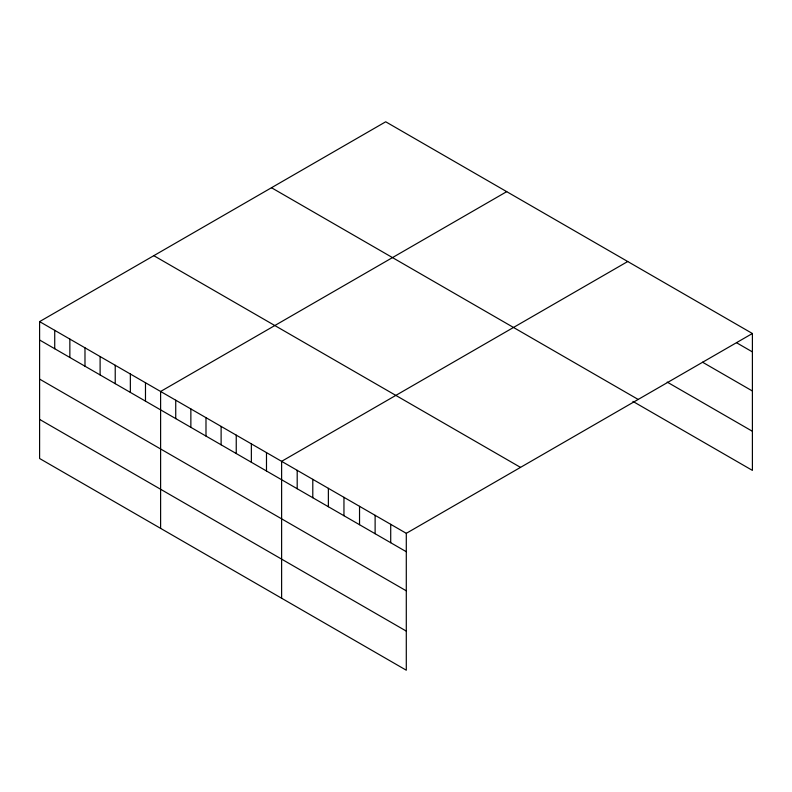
<?xml version="1.0" encoding="UTF-8"?>
<svg xmlns="http://www.w3.org/2000/svg" width="792" height="792" viewBox="0 0 792 792"><rect width="100%" height="100%" fill="white"/><g stroke="black" fill="none" stroke-linecap="round" stroke-linejoin="round"><path stroke-width="1.19" d="M39.6 321.611L406.296 533.323L406.296 670.21L39.6 458.499L39.6 321.611L385.704 121.79L752.4 333.501L752.4 470.389L632.917 401.405M506.712 191.654L160.608 391.476L160.608 528.363M627.719 261.518L281.615 461.34L281.615 598.227M406.296 533.323L752.4 333.501M736.817 342.896L752.4 351.895M702.534 362.201L752.4 391M667.201 382.1L752.4 431.284M271.488 187.734L638.184 399.445M153.816 255.677L520.512 467.379M39.6 340.006L406.296 551.717M39.6 379.111L406.296 590.822M39.6 419.394L406.296 631.105M390.713 524.324L390.713 542.718M375.121 515.325L375.121 533.719M359.538 506.326L359.538 524.72M343.956 497.336L343.956 515.731M328.373 488.337L328.373 506.732M312.791 479.338L312.791 497.732M297.198 470.339L297.198 488.733M266.488 452.608L266.488 471.002M251.361 443.876L251.361 462.271M236.244 435.145L236.244 453.539M221.117 426.413L221.117 444.807M205.989 417.681L205.989 436.075M190.862 408.939L190.862 427.333M175.735 400.207L175.735 418.602M145.48 382.744L145.48 401.138M130.353 374.012L130.353 392.406M115.226 365.28L115.226 383.675M100.109 356.548L100.109 374.943M84.982 347.817L84.982 366.211M69.854 339.085L69.854 357.479M54.727 330.343L54.727 348.737"/></g></svg>
